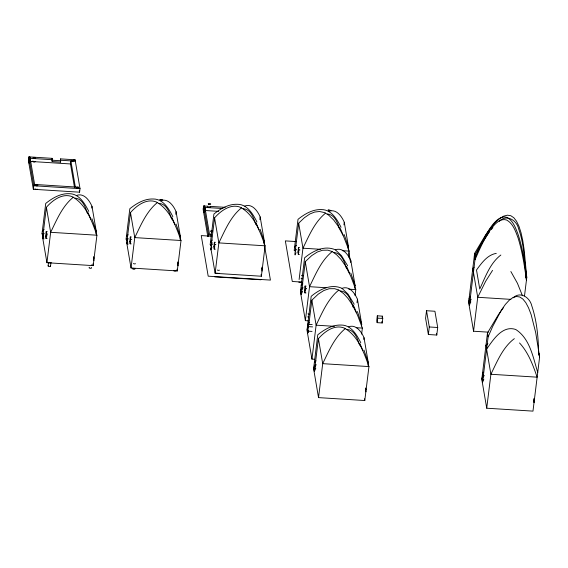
<?xml version="1.0" encoding="UTF-8"?>
<svg xmlns="http://www.w3.org/2000/svg" width="568" height="568" viewBox="0 0 568 568"><rect width="100%" height="100%" fill="white"/><g stroke="black" fill="none" stroke-linecap="round" stroke-linejoin="round"><path stroke-width="0.85" d="M28.883 156.903L28.4 160.41L33.334 189.272L79.591 192.19L80.024 188.654L75.09 159.793L60.591 158.877L60.598 162.1L52.192 161.575L52.185 158.344L28.833 156.874L30.147 158.316L29.77 161.39M29.579 156.924L28.542 159.267L29.195 163.115L29.493 160.723L30.636 161.163M33.334 189.272L33.768 185.743L29.493 160.723M43.466 234.03L43.31 235.294L41.996 233.853L45.731 203.436C52.341 198.14 60.35 193.34 69.111 193.688C79.115 193.581 84.817 203.521 88.75 211.374M42.657 237.701L46.391 207.284C52.54 200.241 62.615 192.687 72.392 196.755C86.244 204.622 91.81 221.051 96.922 235.216L93.188 265.632L46.931 262.721L42.657 237.701L43.8 238.141M52.192 161.575L52.185 158.344M47.116 238.574L46.036 238.51L45.639 236.196L46.193 231.673L47.272 231.737M46.036 238.51L46.59 233.981L46.193 231.673M46.903 234.761L46.718 236.267L45.639 236.196M46.931 262.721L50.666 232.305L46.391 207.284M60.598 162.1L60.591 158.877M48.124 265.824L48.493 262.792M50.524 266.257L50.992 262.466M74.507 187.461L70.489 163.953L70.865 160.886L75.09 159.793L74.912 161.206M91.775 208.087L91.988 206.347C89.488 200.483 83.943 192.573 76.545 195.463M95.942 233.952L96.262 231.368L91.988 206.347M126.096 239.149L127.168 239.22L127.409 240.598L126.096 239.149L129.831 208.733C136.434 203.436 144.449 198.637 153.204 198.992C163.215 198.878 168.916 208.818 172.842 216.678M126.749 243.005L130.484 212.581C136.639 205.538 146.714 197.983 156.484 202.052C170.343 209.919 175.91 226.348 181.014 240.512L177.28 270.936L131.03 268.018L126.749 243.005L127.892 243.438M131.208 243.871L130.129 243.807L129.738 241.499L130.292 236.97L131.371 237.041M130.129 243.807L130.69 239.277L130.292 236.97M131.03 268.018L134.765 237.601L130.484 212.581M175.761 214.257L176.08 211.651C173.581 205.779 168.043 197.87 160.637 200.76M180.042 239.249L180.361 236.664L176.08 211.651M208.108 206.248L203.607 205.964L203.174 209.493L207.81 236.607M204.352 206.006L203.316 208.357L203.969 212.205L204.267 209.812L205.41 210.252M204.544 210.472L204.92 207.405L203.607 205.964M208.371 236.238L208.541 234.825L204.267 209.812M210.998 249.636C211.793 248.046 211.914 245.142 210.188 244.453L213.923 214.029C220.533 208.733 228.542 203.933 237.303 204.288C247.307 204.175 253.008 214.115 256.942 221.974M210.65 249.899L214.583 217.878C220.732 210.834 230.807 203.28 240.584 207.348C254.436 215.215 260.002 231.645 265.114 245.809L261.379 276.233L215.123 273.314L210.849 248.301L211.438 248.585L211.914 247.47M215.307 249.174L214.228 249.103L213.831 246.796L214.384 242.266L215.464 242.337M214.228 249.103L214.782 244.581L214.384 242.266M215.123 273.314L218.857 242.898L214.583 217.878M259.853 219.553L260.179 216.948C257.68 211.083 252.135 203.166 244.737 206.056M264.241 243.686L264.454 241.961L260.179 216.948M294.188 250.509L298.022 219.326C304.625 214.037 312.641 209.237 321.396 209.585C331.407 209.471 337.108 219.418 341.034 227.271M294.849 254.365L298.676 223.181L304.356 217.736L309.858 213.98L314.629 212.049L319.557 211.502L324.619 212.624L328.758 215.201L333.679 220.001L337.974 225.879L343.399 236.011L348.667 249.494L349.206 251.113L348.468 257.141M299.4 254.471L298.321 254.4L297.93 252.093L298.484 247.563L299.563 247.634M298.321 254.4L298.882 249.877L298.484 247.563M299.109 279.534L302.957 248.195L298.676 223.181M302.503 287.131L300.571 290.631L301.232 294.48L305.257 261.671L311.697 255.614L317.256 252.043L322.581 250.232L327.835 250.161L332.23 251.567L336.618 254.762L341.02 259.406L345.316 265.59L350.669 276.041L355.788 289.602L355.05 295.63M305.982 292.96L304.902 292.889L304.512 290.582L305.066 286.059L306.145 286.123M304.902 292.889L305.463 288.366L305.066 286.059M305.683 289.893L305.868 288.388M308.857 320.856L305.371 320.636L309.539 286.684L305.257 261.671M312.208 324.576L308.005 324.314L307.451 328.844L307.842 331.151L312.045 331.414M307.842 331.151L308.403 326.621L308.005 324.314M308.261 327.104L307.153 329.12L307.813 332.969L308.112 330.526M308.843 324.591L311.839 300.16L318.279 294.103L323.838 290.532L329.163 288.721L334.659 288.693L338.812 290.056L343.619 293.628L347.971 298.363L352.323 304.789L357.591 315.311L362.37 328.091L361.631 334.119M314.565 359.288L311.953 359.125L316.12 325.173L311.839 300.16M315.396 364.599L313.735 367.61L314.395 371.458L318.421 338.649C324.576 331.606 334.651 324.044 344.421 328.112C358.28 335.986 363.847 352.416 368.951 366.58L364.784 400.525L318.534 397.614L313.593 368.746L317.768 334.8C324.371 329.504 332.386 324.704 341.141 325.052C351.152 324.939 356.853 334.886 360.779 342.738M315.283 367.127L315.538 365.529M318.534 397.614L322.702 363.662L318.421 338.649M343.952 224.857L344.272 222.244C341.773 216.38 336.235 208.463 328.829 211.353M348.34 248.983L348.553 247.265L344.272 222.244M350.641 262.473L350.854 260.733C348.354 254.869 342.816 246.952 335.411 249.842C324.733 244.971 312.847 250.914 304.604 257.822L300.429 291.767L305.371 320.636M354.815 288.338L355.135 285.754L350.854 260.733M357.009 302.701L357.435 299.222C354.936 293.358 349.398 285.441 341.993 288.338C331.314 283.46 319.429 289.403 311.186 296.311L307.011 330.256L311.953 359.125M361.504 325.961L361.717 324.243L357.435 299.222M363.804 339.451L364.017 337.711C361.518 331.847 355.98 323.93 348.575 326.827M367.979 365.316L368.298 362.732L364.017 337.711M377.308 315.822L376.754 320.345L377.145 322.659L382.193 322.972L382.747 318.449L382.356 316.142L377.308 315.822L377.706 318.13L377.145 322.659M382.172 317.647L382.356 316.142M426.518 310.731L425.588 318.272L428.364 334.509L436.778 335.042L437.701 327.495L434.925 311.257L426.518 310.731L429.294 326.969L428.364 334.509M524.512 295.864L526.763 277.56L524.214 250.247L522.787 240.754L521.034 232.759L518.953 226.256L516.546 221.243L513.82 217.729L510.767 215.705L507.387 215.18L503.681 216.145L499.655 218.609L495.303 222.564L490.624 228.016L485.626 234.96L474.642 253.328L468.621 302.368L473.563 331.229L488.395 332.166M470.836 301.864L469.424 305.073L475.302 257.176L474.642 253.328M473.563 331.229L477.731 297.284L472.789 268.416L474.081 267.251M503.468 307.629L498.463 314.573L487.486 332.94L481.785 379.346L486.726 408.207L532.976 411.125L539.6 357.173L535.73 332.756L531.13 314.58L528.552 307.835L525.798 302.652L522.851 299.038L519.727 296.979L516.418 296.489L512.932 297.561L509.255 300.188L505.399 304.384L501.359 310.142L492.733 326.344L488.146 336.788L482.587 382.058L481.927 378.203L483.091 376.08M486.726 408.207L490.894 374.262L485.967 345.308L487.663 343.519M525.677 277.198L526.103 273.712M538.734 355.021C538.407 338.528 537.094 321.623 531.79 305.868C529.98 297.589 520.338 290.915 513.167 297.809M29.195 163.115L30.083 161.014L29.642 157.265M203.969 212.205L204.856 210.096L204.856 207.945M301.232 294.48L302.637 291.15M307.813 332.969L308.68 330.903M314.395 371.458L315.801 368.128M482.587 382.058L483.837 379.09M295.083 254.954L296.056 252.661M43.942 238.993L42.763 238.347L43.722 236.877M128.041 244.29L126.863 243.644L127.821 242.174M475.302 257.176C480.152 245.937 485.157 234.605 492.562 224.772C496.02 220.647 500.933 215.464 506.89 217.366C513.429 220.838 515.808 228.499 518.286 234.967C522.638 248.812 524.825 263.211 526.763 277.56M471.156 299.229L469.743 302.439L469.09 298.591L470.389 296.297M302.488 288.068L302.446 288.821M210.65 245.461L211.615 243.729M294.82 250.623L295.651 249.132M43.424 233.129L42.806 234.243L43.246 237.992M127.516 238.425L126.898 239.54L127.346 243.289M212.027 242.99L212.233 242.628M470.07 298.938L468.763 301.225L469.424 305.073M42.962 235.209L44.197 233.32M127.054 240.505L128.29 238.617M211.154 245.802L212.389 243.913M295.246 251.099L296.482 249.217M301.828 289.588L303.063 287.706M314.991 366.573L316.227 364.684M29.912 156.946L34.612 184.437L33.768 185.743L80.024 188.654L78.1 187.98M484.284 375.483L483.183 377.166L482.53 373.318L483.574 372.161M486.627 349.157C493.074 339.934 502.417 324.974 515.737 329.483C530.008 338.642 533.054 357.371 537.726 372.423M489.304 232.035L479.974 246.029L474.323 255.962L474.983 259.81C479.832 248.578 484.838 237.239 492.236 227.406C495.694 223.281 500.614 218.098 506.564 220.001C513.11 223.472 515.481 231.133 517.966 237.601C522.319 251.446 524.498 265.845 526.437 280.194C524.335 263.076 524.626 245.326 518.627 228.89C516.781 220.128 506.535 213.909 499.329 221.243M492.548 270.375L485.647 281.288L477.731 297.284L510.888 299.371M491.341 229.436L492.903 227.619M42.302 231.361L44.041 229.458M126.401 236.657L128.134 234.754M210.494 241.954L212.233 240.051M294.593 247.25L296.326 245.348M301.175 285.739L302.907 283.837M307.757 324.229L309.24 322.596M314.338 362.718L316.071 360.815M485.952 345.394L487.891 343.647M73.364 197.188C62.331 206.141 56.743 219.859 50.666 232.305L96.922 235.216M157.457 202.485C146.43 211.438 140.843 225.155 134.765 237.601L181.014 240.512M241.556 207.781C230.523 216.735 224.935 230.452 218.857 242.898L265.114 245.809M325.649 213.078C314.622 222.031 309.035 235.755 302.957 248.195L320.409 249.295M332.23 251.567C321.204 260.52 315.616 274.245 309.539 286.684L326.117 287.727M338.812 290.056C327.786 299.009 322.198 312.734 316.12 325.173L334.445 326.33M345.394 328.545C334.367 337.498 328.78 351.223 322.702 363.662L368.951 366.58M30.083 161.014L29.6 161.369L30.779 162.015M514.331 338.649C502.73 347.396 497.135 361.624 490.894 374.262L537.143 377.173C532.976 365.068 528.368 352.529 519.535 342.965M500.855 255.025C489.971 263.275 485.384 277.07 479.747 288.991L476.502 270.013C481.55 263.154 487.266 254.89 496.276 253.364M30.147 158.316L52.419 159.722M60.826 160.254L70.865 160.886L75.331 187L76.339 187.355M51.958 160.197L60.364 160.73M30.658 161.447L70.489 163.953M34.612 184.437L75.331 187M209.826 206.354L225.24 207.327M204.92 207.405L222.904 208.534M205.431 210.529L218.708 211.367M211.161 234.996L208.541 234.825L209.386 233.519L204.686 206.028M211.772 236.252L201.249 235.592L208.193 276.176L270.425 280.095L263.779 241.237M295.864 241.549L285.349 240.889L292.286 281.472L301.928 282.083M342.227 250.673L349.206 251.113M46.59 233.981L47.669 234.051M130.69 239.277L131.769 239.348M214.782 244.581L215.861 244.645M298.882 249.877L299.954 249.941M41.996 233.853L43.076 233.924L43.31 235.294M210.188 244.453L211.921 244.559M129.738 241.499L130.817 241.563M213.831 246.796L214.91 246.86M297.93 252.093L299.009 252.164M214.69 276.85L260.946 279.761M298.789 282.147L302.275 282.367M348.809 289.162L355.788 289.602M305.463 288.366L306.535 288.43M304.512 290.582L305.591 290.653M377.706 318.13L382.747 318.449M429.294 326.969L437.701 327.495M356.264 327.708L362.37 328.091M308.403 326.621L312.599 326.891M327.267 213.98C334.68 214.484 337.626 222.855 339.579 228.854M243.168 208.683C250.893 209.265 253.74 218.112 255.728 224.339M159.076 203.387C166.793 203.969 169.64 212.808 171.628 219.042M74.976 198.09C82.701 198.665 85.548 207.512 87.536 213.745M333.849 252.469C341.567 253.051 344.414 261.898 346.402 268.124M340.431 290.958C348.454 291.618 351.18 300.955 353.225 307.394M347.012 329.447C354.73 330.029 357.577 338.876 359.565 345.103M331.009 210.451L328.02 210.032L330.043 210.316M162.817 199.851L159.828 199.439L161.852 199.723M175.718 270.382L177.28 270.936L176.982 269.182M91.263 264.958L93.188 265.632L92.889 263.886M205.552 211.097L204.374 210.451L204.856 210.096L204.409 206.354M335.411 249.842L341.517 255.699L347.616 265.76M341.993 288.338L348.099 294.188L354.198 304.249M510.859 271.525L517.448 283.297L522.461 295.75M344.222 234.591L348.553 247.265M350.804 273.08L355.135 285.754M357.386 311.569L361.717 324.243M363.967 350.058L368.298 362.732M260.123 229.294L264.454 241.961M176.03 223.998L180.361 236.664M91.931 218.694L96.262 231.368M533.821 398.573L534.289 400.433M365.629 387.98L366.097 389.833M261.791 267.216L262.26 269.069M177.692 261.912L178.16 263.772M93.599 256.615L94.068 258.468M538.94 353.324L539.6 357.173M533.778 400.901L534.041 402.442L533.686 399.695M487.486 332.94L488.146 336.788M436.487 333.331L436.778 335.042M381.93 321.438L382.193 322.972M348.021 247.399L348.61 250.85M348.908 252.582L350.385 261.216M365.586 390.308L365.849 391.849L365.494 389.094M364.486 398.779L364.784 400.525M261.081 274.479L261.379 276.233M177.649 264.241L177.912 265.781L177.557 263.034M93.557 258.944L93.819 260.485L93.457 257.737M79.293 190.436L79.591 192.19M261.649 268.33L262.011 271.078M359.778 343.434A80.436 59.541 77 0 1 362.853 350.634M353.197 304.945A80.436 59.541 77 0 1 356.271 312.144M346.615 266.456A80.436 59.541 77 0 1 349.689 273.655M309.269 314.147A1.228 0.547 7 0 1 308.041 313.806M308.722 317.185A1.228 0.547 7 0 1 307.664 316.852M303.014 275.636A1.228 0.547 7 0 1 301.459 275.317M302.481 278.703A1.228 0.547 7 0 1 301.083 278.363M340.033 227.967A80.436 59.541 77 0 1 343.107 235.166M219.454 270.141A1.228 0.547 7 0 1 217.359 270.02M219.085 273.194A1.228 0.547 7 0 1 217.913 273.385A1.228 0.547 7 0 1 216.827 272.917M255.934 222.67A80.436 59.541 77 0 1 259.015 229.87M209.862 206.645A1.228 0.547 7 0 1 210.075 207.441A1.228 0.547 7 0 1 208.364 207.37A1.228 0.547 7 0 1 208.151 206.574M212.176 231.865A1.228 0.547 7 0 1 210.55 231.19A1.228 0.547 7 0 1 212.141 230.814M211.552 234.918A1.228 0.547 7 0 1 210.316 234.506A1.228 0.547 7 0 1 210.494 233.895M175.938 270.645A1.228 0.547 7 0 1 175.001 271.035A1.228 0.547 7 0 1 173.68 270.659M135.504 263.666A1.228 0.547 7 0 1 133.409 263.545M134.559 268.394A1.228 0.547 7 0 1 134.588 269.204A1.228 0.547 7 0 1 132.798 268.983A1.228 0.547 7 0 1 133.026 268.202M171.841 217.374A80.436 59.541 77 0 1 174.916 224.573M35.124 161.617A1.228 0.547 7 0 1 33.441 161.916A1.228 0.547 7 0 1 32.965 161.007M37.275 189.165A1.228 0.547 7 0 1 36.068 189.336A1.228 0.547 7 0 1 35.017 188.839M87.742 212.07A80.436 59.541 77 0 1 90.823 219.269M91.185 267.478A1.228 0.547 7 0 1 91.164 268.259A1.228 0.547 7 0 1 89.432 268.075A1.228 0.547 7 0 1 89.453 267.301M50.282 265.796A1.228 0.547 7 0 1 50.083 266.548A1.228 0.547 7 0 1 48.365 266.293A1.228 0.547 7 0 1 48.564 265.54M50.872 262.615A1.228 0.547 7 0 1 48.763 262.444M208.783 204.338A1.228 0.547 7 0 0 210.707 204.125A1.228 0.547 7 0 0 208.974 203.408A1.228 0.547 7 0 0 208.783 204.338M76.836 187.802A1.228 0.547 7 0 0 78.775 187.61A1.228 0.547 7 0 0 77.07 186.879A1.228 0.547 7 0 0 76.836 187.802M33.64 158.309A1.228 0.547 7 0 0 35.557 158.089A1.228 0.547 7 0 0 33.817 157.371A1.228 0.547 7 0 0 33.64 158.309M35.926 185.651A1.228 0.547 7 0 0 37.843 185.438A1.228 0.547 7 0 0 36.103 184.721A1.228 0.547 7 0 0 35.926 185.651M72.349 161.433A1.228 0.547 7 0 0 74.266 161.213A1.228 0.547 7 0 0 72.526 160.503A1.228 0.547 7 0 0 72.349 161.433"/></g></svg>
